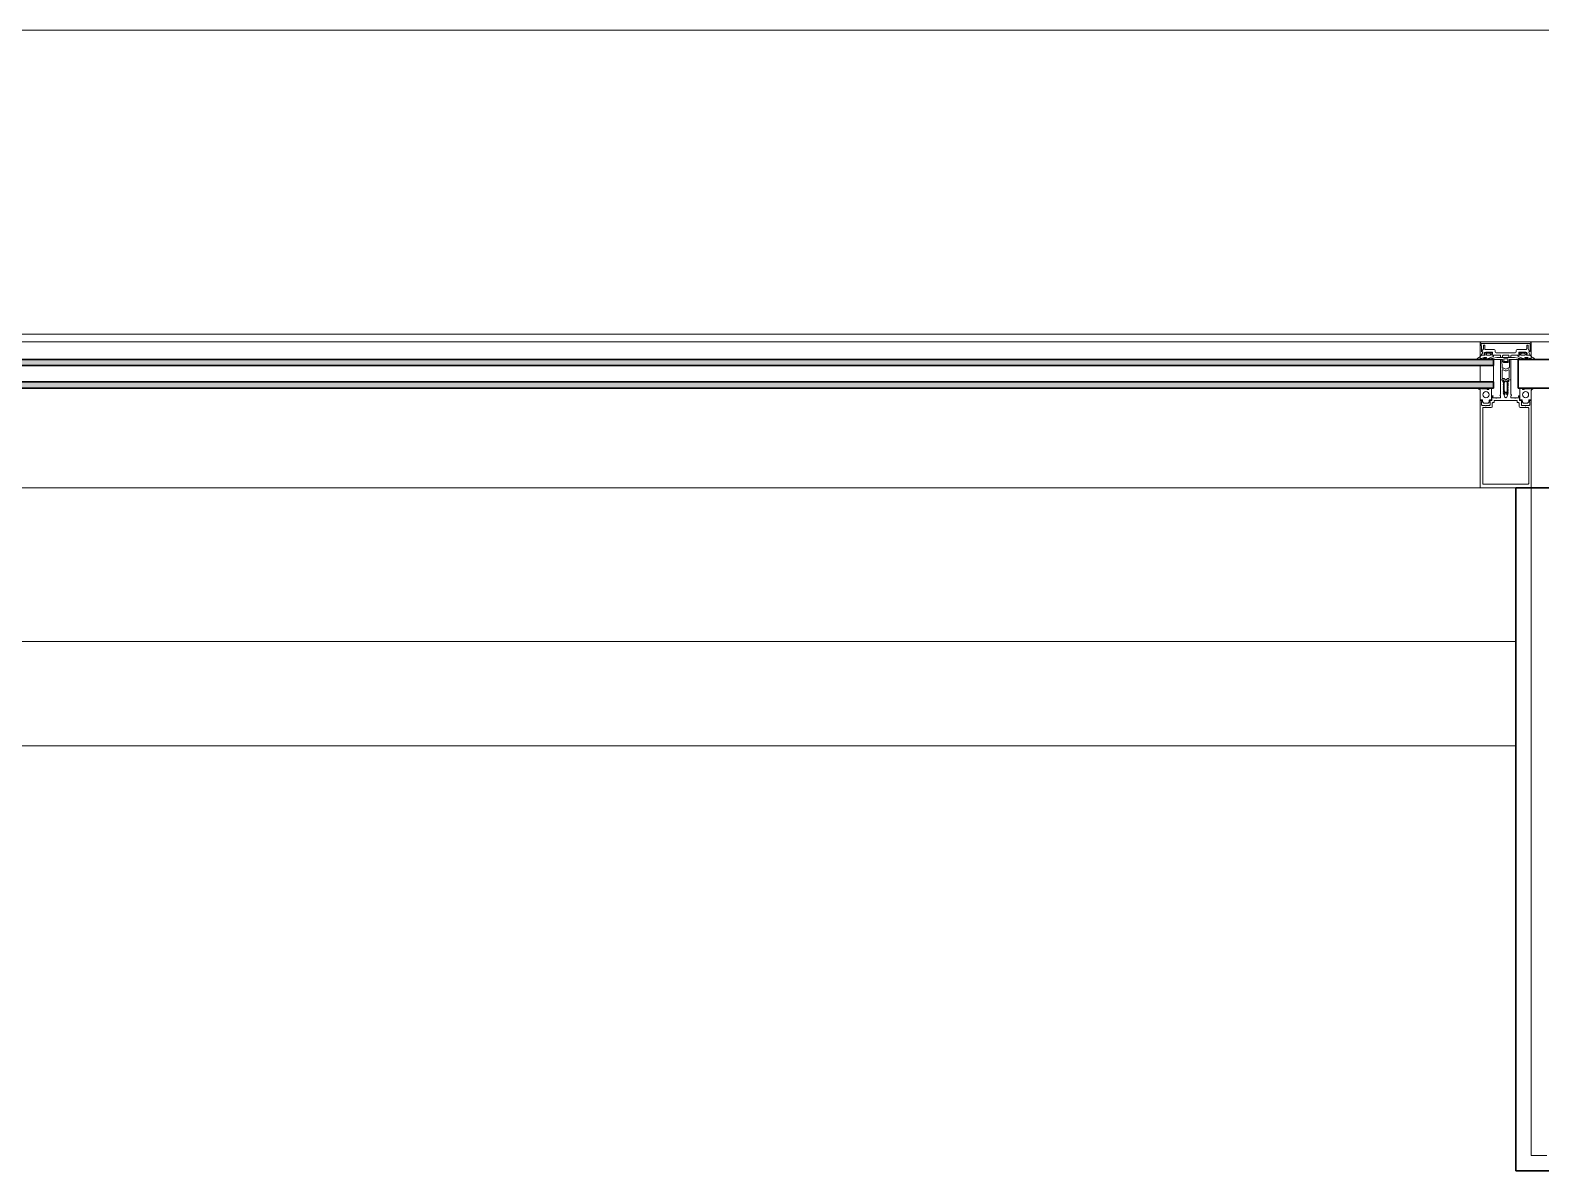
# Model space of a CAD drawing. Header units: millimetres. Extents: x 90978 to 295199, y -4084 to 97293.
# Drawn here: x 187110 to 188585, y 33886 to 35000 of the extents above; entities that cross this region are included whole.
import ezdxf

# ---------------------------------------------------------------- set-up
doc = ezdxf.new("R2010")
doc.units = ezdxf.units.MM
doc.header["$MEASUREMENT"] = 0
for name, color, linetype, lineweight in [('CSM-STL-XX-ZZ-M3-A-XXXX-00001_detached _19_04_21__rvt-1-Level 0$0$A-DETL-GENF', 7, 'CONTINUOUS', 9), ('CSM-STL-XX-ZZ-M3-A-XXXX-00001_detached _19_04_21__rvt-1-Level 0$0$A-GLAZ-CURT', 7, 'CONTINUOUS', 9), ('CSM-STL-XX-ZZ-M3-A-XXXX-00001_detached _19_04_21__rvt-1-Level 0$0$A-GLAZ-CWMG', 7, 'CONTINUOUS', 9), ('CSM-STL-XX-ZZ-M3-A-XXXX-00001_detached _19_04_21__rvt-1-Level 0$0$A-WALL', 7, 'CONTINUOUS', 9), ('CSM-STL-XX-ZZ-M3-A-XXXX-00001_detached _19_04_21__rvt-1-Level 0$0$I-WALL', 7, 'CONTINUOUS', 9)]:
    doc.layers.add(name, color=color, linetype=linetype, lineweight=lineweight)

msp = doc.modelspace()

# ---------------------------------------------------------------- hatches: boundary and pattern name
at = {"layer": 'CSM-STL-XX-ZZ-M3-A-XXXX-00001_detached _19_04_21__rvt-1-Level 0$0$A-GLAZ-CURT'}
h = msp.add_hatch(color=256, dxfattribs=at)
h.paths.add_polyline_path([(188538.8, 34650.7), (188538.8, 34656.7), (187062.8, 34656.7), (187062.8, 34650.7), (188398.2, 34650.7)], flags=0)
h.paths.add_polyline_path([(188398.2, 34672.7), (188538.8, 34672.7), (188538.8, 34678.7), (187062.8, 34678.7), (187062.8, 34672.7), (187764.7, 34672.7)], flags=0)

# ---------------------------------------------------------------- linework, layer by layer
at = {"layer": 'CSM-STL-XX-ZZ-M3-A-XXXX-00001_detached _19_04_21__rvt-1-Level 0$0$A-DETL-GENF'}
for p, q in [((188527.3, 34695.7), (188574.3, 34695.7)), ((188525.8, 34683.2), (188525.8, 34694.2)), ((188526.7, 34682.7), (188526.3, 34682.7)), ((188526.8, 34693.7), (188526.8, 34692.4)), ((188528.4, 34685.6), (188526.9, 34683)), ((188528.2, 34685.6), (188526.9, 34682.8)), ((188527, 34692), (188527, 34686.6)), ((188527, 34682.7), (188529.9, 34682.7)), ((188527.1, 34686.4), (188528.2, 34685.8)), ((188527.2, 34682.7), (188530.5, 34682.7)), ((188528, 34694.2), (188527.3, 34694.2)), ((188529, 34689), (188527.6, 34686.6)), ((188527.6, 34686.3), (188528.3, 34685.9)), ((188570.1, 34694.2), (188528, 34694.2)), ((188529, 34692.2), (188529, 34689.3)), ((188529.8, 34692.7), (188529.5, 34692.7)), ((188529.8, 34683.9), (188529.8, 34684.4)), ((188530.5, 34683.8), (188530, 34683.7)), ((188530, 34680), (188532.1, 34680.3)), ((188530.3, 34688.9), (188530.3, 34692.2)), ((188530.3, 34684.4), (188531.8, 34685.7)), ((188532, 34680.5), (188530.3, 34680.5)), ((188530.7, 34683.8), (188530.5, 34683.8)), ((188530.7, 34682.9), (188530.7, 34683.8)), ((188539.5, 34688.4), (188530.8, 34688.4)), ((188531.3, 34685.9), (188537.5, 34685.9)), ((188531.8, 34685.7), (188536, 34685.7)), ((188531.9, 34684.2), (188531.9, 34683.2)), ((188535.4, 34684.7), (188532.4, 34684.7)), ((188532.4, 34682.7), (188535.4, 34682.7)), ((188538.6, 34681.6), (188534.7, 34680)), ((188535, 34679.3), (188542.2, 34680.6)), ((188535.9, 34683.2), (188535.9, 34684.2)), ((188536, 34685.7), (188537.5, 34684.4)), ((188537.2, 34683.8), (188537.2, 34682.9)), ((188537.4, 34683.8), (188537.2, 34683.8)), ((188537.8, 34683.7), (188537.4, 34683.8)), ((188537.4, 34682.7), (188538.9, 34682.7)), ((188538, 34685.4), (188538, 34683.9)), ((188538, 34682.7), (188545.3, 34682.7)), ((188538.9, 34682.7), (188538.9, 34682.1)), ((188540.5, 34686.2), (188540.5, 34687.4)), ((188550.8, 34685.2), (188541.5, 34685.2)), ((188544, 34680.7), (188550.8, 34680.7)), ((188545.8, 34682.2), (188545.8, 34681.2)), ((188546.3, 34680.7), (188547.2, 34680.7)), ((188547.7, 34681.2), (188547.7, 34682.2)), ((188548.2, 34682.7), (188550.5, 34682.7)), ((188560.1, 34685.2), (188550.8, 34685.2)), ((188550.8, 34680.7), (188557.7, 34680.7)), ((188551.1, 34682.7), (188553.4, 34682.7)), ((188553.9, 34682.2), (188553.9, 34681.2)), ((188554.4, 34680.7), (188555.3, 34680.7)), ((188555.8, 34681.2), (188555.8, 34682.2)), ((188556.3, 34682.7), (188563.7, 34682.7)), ((188559.4, 34680.6), (188566.6, 34679.3)), ((188561.1, 34687.4), (188561.1, 34686.2)), ((188570.8, 34688.4), (188562.1, 34688.4)), ((188562.7, 34682.7), (188562.7, 34682.1)), ((188564.3, 34682.7), (188562.7, 34682.7)), ((188563, 34681.6), (188566.9, 34680)), ((188563.6, 34683.9), (188563.6, 34685.4)), ((188563.8, 34683.7), (188564.3, 34683.8)), ((188564.1, 34685.9), (188570.3, 34685.9)), ((188565.6, 34685.7), (188564.1, 34684.4)), ((188564.3, 34683.8), (188564.5, 34683.8)), ((188564.5, 34683.8), (188564.5, 34682.9)), ((188569.8, 34685.7), (188565.6, 34685.7)), ((188565.7, 34683.2), (188565.7, 34684.2)), ((188566.2, 34684.7), (188569.2, 34684.7)), ((188569.2, 34682.7), (188566.2, 34682.7)), ((188569.6, 34680.5), (188571.4, 34680.5)), ((188571.7, 34680), (188569.6, 34680.3)), ((188569.7, 34684.2), (188569.7, 34683.2)), ((188571.3, 34684.4), (188569.8, 34685.7)), ((188574.3, 34694.2), (188570.1, 34694.2)), ((188571, 34683.8), (188571.2, 34683.8)), ((188571, 34682.9), (188571, 34683.8)), ((188571.2, 34683.8), (188571.6, 34683.7)), ((188574.4, 34682.7), (188571.2, 34682.7)), ((188571.3, 34692.2), (188571.3, 34688.9)), ((188572.1, 34692.7), (188571.8, 34692.7)), ((188571.8, 34684.4), (188571.8, 34683.9)), ((188571.8, 34682.7), (188574.6, 34682.7)), ((188572.6, 34689.3), (188572.6, 34692.2)), ((188574.1, 34686.6), (188572.7, 34689)), ((188573.3, 34685.9), (188574, 34686.3)), ((188574.8, 34683), (188573.3, 34685.6)), ((188574.8, 34682.8), (188573.4, 34685.6)), ((188573.5, 34685.8), (188574.5, 34686.3)), ((188574.6, 34686.5), (188574.6, 34692)), ((188574.8, 34692.4), (188574.8, 34693.7)), ((188575.3, 34682.7), (188575, 34682.7)), ((188575.8, 34694.2), (188575.8, 34683.2)), ((188523.6, 34678.7), (188522.7, 34678.7)), ((188529, 34679.2), (188534.2, 34679.2)), ((188545.8, 34678.7), (188529, 34678.7)), ((188547.2, 34678.7), (188545.8, 34678.7)), ((188545.8, 34678.5), (188545.8, 34659.2)), ((188546.9, 34678.7), (188546, 34678.7)), ((188547.1, 34677.8), (188547.6, 34677.8)), ((188547.3, 34670.7), (188547.1, 34677.8)), ((188548.8, 34675.7), (188547.2, 34677)), ((188547.3, 34660.7), (188547.3, 34667.9)), ((188547.4, 34677.6), (188547.6, 34677.6)), ((188547.6, 34677.6), (188547.6, 34678.3)), ((188548.2, 34670.2), (188547.8, 34670.2)), ((188547.8, 34668.4), (188548.2, 34668.4)), ((188548.8, 34678.8), (188548.8, 34677.2)), ((188552.8, 34675.7), (188548.8, 34675.7)), ((188550.8, 34679.3), (188549.3, 34679.3)), ((188549.3, 34676.7), (188552.3, 34676.7)), ((188552.3, 34679.3), (188550.8, 34679.3)), ((188552.8, 34677.2), (188552.8, 34678.8)), ((188554.4, 34677), (188552.8, 34675.7)), ((188553.8, 34670.2), (188553.5, 34670.2)), ((188553.5, 34668.4), (188553.7, 34668.4)), ((188553.7, 34668.4), (188553.8, 34668.4)), ((188554.1, 34678.3), (188554.1, 34677.6)), ((188554.1, 34677.8), (188554.5, 34677.8)), ((188554.1, 34677.6), (188554.3, 34677.6)), ((188554.4, 34671.2), (188554.3, 34670.7)), ((188554.3, 34667.9), (188554.3, 34660.7)), ((188554.5, 34677.8), (188554.4, 34671.2)), ((188555.8, 34678.7), (188554.5, 34678.7)), ((188555.6, 34678.7), (188554.8, 34678.7)), ((188572.6, 34678.7), (188555.8, 34678.7)), ((188555.8, 34668.9), (188555.8, 34678.5)), ((188555.8, 34659.2), (188555.8, 34668.9)), ((188567.5, 34679.2), (188572.6, 34679.2)), ((188578, 34678.7), (188579, 34678.7)), ((188527.1, 34650.7), (188524.7, 34650.7)), ((188527.1, 34650.3), (188527.1, 34650.7)), ((188535.5, 34650.7), (188532.8, 34650.7)), ((188545.8, 34644.8), (188545.8, 34658.2)), ((188546.3, 34658.7), (188548.3, 34658.7)), ((188548.2, 34658.7), (188546.3, 34658.7)), ((188548.3, 34660.2), (188547.8, 34660.2)), ((188547.8, 34657.5), (188548.6, 34656.6)), ((188548.5, 34657.8), (188548, 34657.8)), ((188548.6, 34656.3), (188548.2, 34656)), ((188548.2, 34656), (188548.6, 34655.8)), ((188548.5, 34654.4), (188548.2, 34654.2)), ((188548.2, 34654.2), (188548.6, 34654)), ((188548.6, 34652.7), (188548.2, 34652.4)), ((188548.2, 34652.4), (188548.6, 34652.2)), ((188548.6, 34650.9), (188548.2, 34650.6)), ((188548.2, 34650.6), (188548.6, 34650.4)), ((188548.5, 34654.1), (188548.6, 34653.8)), ((188548.5, 34651.4), (188548.6, 34651.1)), ((188548.6, 34653.8), (188548.7, 34652.8)), ((188548.6, 34652.2), (188548.6, 34651.8)), ((188548.6, 34651.1), (188548.7, 34652)), ((188548.7, 34658.2), (188548.7, 34658)), ((188548.7, 34655.6), (188548.7, 34654.5)), ((188550.7, 34658.5), (188549.8, 34659.5)), ((188551.8, 34659.5), (188551, 34658.5)), ((188552.9, 34658), (188552.9, 34658.2)), ((188552.9, 34655.5), (188552.9, 34656.3)), ((188552.9, 34654.7), (188553, 34653.8)), ((188552.9, 34651.9), (188552.9, 34652.9)), ((188552.9, 34650.1), (188553, 34651.1)), ((188553.4, 34655.1), (188553, 34655.4)), ((188553, 34654.9), (188553.4, 34655.1)), ((188553, 34653.8), (188553.2, 34654.1)), ((188553.4, 34653.3), (188553, 34653.6)), ((188553, 34653.1), (188553.4, 34653.3)), ((188553, 34651.8), (188553, 34652.2)), ((188553.4, 34651.5), (188553, 34651.8)), ((188553, 34651.3), (188553.4, 34651.5)), ((188553, 34651.1), (188553.2, 34651.4)), ((188553.6, 34657.8), (188553.1, 34657.8)), ((188553.1, 34656.7), (188553.8, 34657.4)), ((188553.8, 34660.2), (188553.4, 34660.2)), ((188553.4, 34658.7), (188555.3, 34658.7)), ((188555.3, 34658.7), (188553.4, 34658.7)), ((188553.8, 34657.4), (188553.8, 34657.6)), ((188555.8, 34658.2), (188555.8, 34644.8)), ((188566.1, 34650.7), (188568.9, 34650.7)), ((188574.5, 34650.7), (188577, 34650.7)), ((188574.5, 34650.3), (188574.5, 34650.7)), ((188525.8, 34648.3), (188525.8, 34639.1)), ((188525.8, 34639.1), (188527.8, 34639.1)), ((188525.8, 34626.1), (188525.8, 34638.2)), ((188526.3, 34638.7), (188527.4, 34638.7)), ((188527.3, 34637.5), (188527.3, 34634.2)), ((188529.5, 34636.1), (188527.4, 34637.9)), ((188528.1, 34637.7), (188527.5, 34637.7)), ((188529.1, 34649.8), (188527.6, 34649.8)), ((188528.2, 34638.1), (188527.6, 34638.1)), ((188527.9, 34637.5), (188529.5, 34636.1)), ((188528.2, 34638.1), (188528.2, 34638.7)), ((188529.5, 34636.1), (188533.5, 34636.1)), ((188531.4, 34650.1), (188530.1, 34650.1)), ((188532.8, 34649.7), (188534.2, 34649.7)), ((188534.2, 34649.2), (188533.3, 34649.2)), ((188533.5, 34636.1), (188535.5, 34637.9)), ((188534.7, 34638.1), (188534.7, 34638.7)), ((188534.7, 34638.1), (188535.3, 34638.1)), ((188535.3, 34637.7), (188534.7, 34637.7)), ((188535.1, 34639.1), (188537, 34639.1)), ((188535.5, 34638.7), (188537.1, 34638.7)), ((188535.5, 34634.2), (188535.5, 34637.5)), ((188537, 34639.1), (188537, 34649.2)), ((188537.3, 34638.9), (188537.3, 34642.4)), ((188537.4, 34642.6), (188537.7, 34643.1)), ((188537.7, 34636), (188537.7, 34632.7)), ((188538.1, 34642.1), (188538.1, 34641.4)), ((188538.4, 34642.6), (188538.2, 34642.4)), ((188539, 34636.5), (188538.2, 34636.5)), ((188538.3, 34641.2), (188541.3, 34641.2)), ((188539.5, 34638.2), (188539.5, 34637)), ((188545.4, 34638.7), (188540, 34638.7)), ((188541.9, 34641.2), (188545.6, 34641.2)), ((188545.3, 34643.7), (188545.8, 34644.6)), ((188545.6, 34643.4), (188545.4, 34643.4)), ((188550.8, 34638.7), (188545.4, 34638.7)), ((188545.8, 34641.4), (188545.8, 34643.2)), ((188548.6, 34649.1), (188548.2, 34648.8)), ((188548.2, 34648.8), (188548.6, 34648.6)), ((188548.6, 34647.3), (188548.2, 34647)), ((188548.2, 34647), (188548.6, 34646.8)), ((188548.6, 34645.5), (188548.2, 34645.2)), ((188548.2, 34645.2), (188548.6, 34645)), ((188548.7, 34650.2), (188548.7, 34649.2)), ((188548.7, 34648.4), (188548.7, 34647.4)), ((188548.7, 34646.6), (188548.8, 34645.6)), ((188548.8, 34645.6), (188549.6, 34644.3)), ((188548.8, 34644.6), (188549.9, 34641.8)), ((188550, 34644.6), (188549.6, 34645.4)), ((188549.8, 34645.7), (188551.9, 34645.7)), ((188550.8, 34646.7), (188550, 34646.7)), ((188551.7, 34646.7), (188550.8, 34646.7)), ((188561.6, 34638.7), (188550.8, 34638.7)), ((188552, 34645.4), (188551.6, 34644.6)), ((188551.8, 34641.8), (188552.9, 34644.6)), ((188552.1, 34644.3), (188552.8, 34645.6)), ((188552.8, 34645.6), (188552.9, 34644.8)), ((188552.9, 34648.3), (188552.9, 34649.3)), ((188552.9, 34646.5), (188552.9, 34647.5)), ((188553.4, 34649.7), (188553, 34650)), ((188553, 34649.5), (188553.4, 34649.7)), ((188553.4, 34647.9), (188553, 34648.2)), ((188553, 34647.7), (188553.4, 34647.9)), ((188553.4, 34646.1), (188553, 34646.4)), ((188553, 34645.9), (188553.4, 34646.1)), ((188555.8, 34643.2), (188555.8, 34641.4)), ((188555.9, 34644.6), (188556.4, 34643.7)), ((188556.2, 34643.4), (188556, 34643.4)), ((188556, 34641.2), (188559.8, 34641.2)), ((188560.4, 34641.2), (188563.3, 34641.2)), ((188562.1, 34637), (188562.1, 34638.2)), ((188563.4, 34636.5), (188562.6, 34636.5)), ((188563.4, 34642.4), (188563.3, 34642.6)), ((188563.5, 34641.4), (188563.5, 34642.1)), ((188563.9, 34632.7), (188563.9, 34636)), ((188564, 34643.1), (188564.2, 34642.6)), ((188564.3, 34642.4), (188564.3, 34638.9)), ((188564.5, 34638.7), (188566.2, 34638.7)), ((188564.6, 34639.1), (188564.6, 34649.2)), ((188566.5, 34639.1), (188564.6, 34639.1)), ((188568.2, 34636.1), (188566.1, 34637.8)), ((188566.1, 34637.5), (188566.1, 34634.2)), ((188566.9, 34638.1), (188566.3, 34638.1)), ((188566.9, 34637.7), (188566.3, 34637.7)), ((188566.9, 34638.1), (188566.9, 34638.7)), ((188568.9, 34649.7), (188567.5, 34649.7)), ((188567.5, 34649.2), (188568.4, 34649.2)), ((188572.2, 34636.1), (188568.2, 34636.1)), ((188570.2, 34650.1), (188571.5, 34650.1)), ((188572.2, 34636.1), (188574.2, 34637.8)), ((188573.8, 34637.5), (188572.2, 34636.1)), ((188572.6, 34649.8), (188574, 34649.8)), ((188573.4, 34638.1), (188573.4, 34638.7)), ((188573.4, 34638.1), (188574, 34638.1)), ((188574.1, 34637.7), (188573.5, 34637.7)), ((188575.8, 34639.1), (188573.8, 34639.1)), ((188574.3, 34638.7), (188575.3, 34638.7)), ((188574.3, 34634.2), (188574.3, 34637.5)), ((188575.8, 34648.3), (188575.8, 34639.1)), ((188575.8, 34638.2), (188575.8, 34626.1)), ((188525.8, 34564.9), (188525.8, 34626.1)), ((188527.8, 34633.7), (188531.1, 34633.7)), ((188528.3, 34631.2), (188528.3, 34626.1)), ((188528.3, 34626.1), (188528.3, 34564.9)), ((188536.7, 34631.7), (188528.8, 34631.7)), ((188531.7, 34633.7), (188535, 34633.7)), ((188572.8, 34631.7), (188564.9, 34631.7)), ((188566.6, 34633.7), (188569.9, 34633.7)), ((188570.5, 34633.7), (188573.8, 34633.7)), ((188573.3, 34626.1), (188573.3, 34631.2)), ((188573.3, 34564.9), (188573.3, 34626.1)), ((188575.8, 34564.9), (188575.8, 34626.1)), ((188525.8, 34564.9), (188525.8, 34554.2)), ((188528.3, 34557.5), (188528.3, 34564.9)), ((188573.3, 34564.9), (188573.3, 34557.5)), ((188575.8, 34554.2), (188575.8, 34564.9)), ((188526.8, 34553.2), (188574.8, 34553.2)), ((188572.8, 34557), (188528.8, 34557))]:
    msp.add_line(p, q, dxfattribs=at)
for centre in [(188531.5, 34644.2), (188570.2, 34644.2)]:
    msp.add_circle(centre, 3, dxfattribs=at)
for centre, radius, start, end in [((188527.3, 34694.2), 1.5, 90, 180), ((188574.3, 34694.2), 1.5, 0, 90), ((188524.2, 34678.1), 2, 109.948, 151.0662), ((188521.1, 34686.6), 7, 289.948, 324.4239), ((188513.4, 34723.5), 46, 283.3207, 290.1437), ((188526.3, 34683.2), 0.5, 180, 270), ((188526.7, 34682.9), 0.2, 270, 333.4345), ((188527.3, 34693.7), 0.5, 90, 180), ((188527, 34692.4), 0.2, 180, 240.0066), ((188527, 34682.9), 0.2, 149.2563, 270), ((188527.2, 34682.2), 0.5, 90, 144.4239), ((188526.8, 34692), 0.2, 0, 60.0066), ((188527.2, 34686.6), 0.2, 180, 239.9992), ((188527.7, 34686.5), 0.2, 150, 240), ((188528.1, 34685.7), 0.2, 333.4345, 59.9992), ((188528.2, 34685.7), 0.2, 329.2563, 60), ((188529.5, 34692.2), 0.5, 90, 180), ((188528.5, 34689.3), 0.5, 330, 0), ((188530.3, 34677.5), 3, 90, 110.1437), ((188530.1, 34679.6), 0.4, 111.8287, 270), ((188529.8, 34692.2), 0.5, 0, 90), ((188531.3, 34684.4), 1.5, 90, 180), ((188530, 34683.9), 0.2, 180, 270), ((188529.9, 34683.7), 1, 270, 345.5225), ((188530.5, 34684.1), 0.3, 132, 259.9999), ((188530.8, 34688.9), 0.5, 180, 270), ((188530.5, 34682.9), 0.2, 270, 0), ((188530.6, 34683.5), 0.2, 345.5225, 89.9999), ((188532.4, 34684.2), 0.5, 90, 180), ((188532.4, 34683.2), 0.5, 180, 224.9999), ((188532, 34680.4), 0.1, 291.8289, 90), ((188532.4, 34683.2), 0.5, 225, 270), ((188531, 34687.8), 8.63, 279.8385, 295.5769), ((188535.4, 34684.2), 0.5, 0, 90), ((188535.4, 34683.2), 0.5, 270, 0), ((188537.2, 34683.5), 0.2, 90.0001, 194.4775), ((188538, 34683.7), 1, 194.4775, 270), ((188537.4, 34682.9), 0.2, 180, 270), ((188537.3, 34684.1), 0.3, 280, 48), ((188537.5, 34685.4), 0.5, 0, 90), ((188537.8, 34683.9), 0.2, 270, 0), ((188538.4, 34682.1), 0.5, 292.0362, 0), ((188539.5, 34687.4), 1, 0, 90), ((188541.5, 34686.2), 1, 180, 270), ((188544, 34670.7), 10, 90, 100), ((188545.3, 34682.2), 0.5, 0, 90), ((188546.3, 34681.2), 0.5, 180, 270), ((188547.2, 34681.2), 0.5, 270, 0), ((188548.2, 34682.2), 0.5, 90, 180), ((188550.8, 34682.7), 0.3, 90, 180), ((188550.8, 34682.7), 0.3, 360, 90), ((188553.4, 34682.2), 0.5, 0, 90), ((188554.4, 34681.2), 0.5, 180, 270), ((188555.3, 34681.2), 0.5, 270, 0), ((188556.3, 34682.2), 0.5, 90, 180), ((188557.7, 34670.7), 10, 80, 90), ((188560.1, 34686.2), 1, 270, 0), ((188562.1, 34687.4), 1, 90, 180), ((188563.2, 34682.1), 0.5, 180, 247.9638), ((188564.1, 34685.4), 0.5, 90, 180), ((188563.8, 34683.9), 0.2, 180, 270), ((188563.7, 34683.7), 1, 270, 345.5225), ((188564.3, 34684.1), 0.3, 132, 259.9999), ((188564.3, 34682.9), 0.2, 270, 0), ((188564.4, 34683.5), 0.2, 345.5225, 89.9999), ((188566.2, 34684.2), 0.5, 90, 180), ((188566.2, 34683.2), 0.5, 180, 270), ((188570.7, 34687.8), 8.63, 244.4231, 260.1615), ((188569.2, 34684.2), 0.5, 0, 90), ((188569.2, 34683.2), 0.5, 270, 315), ((188569.6, 34680.4), 0.1, 90, 248.1714), ((188569.2, 34683.2), 0.5, 315, 0), ((188570.3, 34684.4), 1.5, 0, 90), ((188570.8, 34688.9), 0.5, 270, 0), ((188571, 34683.5), 0.2, 90.0001, 194.4775), ((188571.8, 34683.7), 1, 194.4775, 270), ((188571.2, 34682.9), 0.2, 180, 270), ((188571.1, 34684.1), 0.3, 280, 48), ((188571.8, 34692.2), 0.5, 90, 180), ((188571.4, 34677.5), 3, 69.8563, 90), ((188571.5, 34679.6), 0.4, 270, 68.1713), ((188571.6, 34683.9), 0.2, 270, 0), ((188572.1, 34692.2), 0.5, 0, 90), ((188588.3, 34723.5), 46, 249.8563, 256.6793), ((188573.1, 34689.3), 0.5, 180, 210), ((188573.4, 34685.7), 0.2, 120, 210.7437), ((188573.6, 34685.6), 0.2, 116.565, 206.565), ((188573.9, 34686.5), 0.2, 300, 30), ((188574.3, 34693.7), 0.5, 0, 90), ((188574.4, 34682.2), 0.5, 35.5761, 90), ((188574.4, 34686.5), 0.2, 296.565, 0), ((188574.8, 34692), 0.2, 120, 180), ((188574.6, 34682.9), 0.2, 270, 30.7437), ((188574.6, 34692.4), 0.2, 300, 0), ((188575, 34682.9), 0.2, 206.565, 270), ((188580.5, 34686.6), 7, 215.5761, 250.052), ((188575.3, 34683.2), 0.5, 270, 0), ((188577.5, 34678.1), 2, 28.9338, 70.052), ((188522.7, 34679), 0.25, 151.0662, 270), ((188523.6, 34680.2), 1.5, 270, 283.3207), ((188529, 34679), 0.2, 90, 180), ((188529, 34678.9), 0.2, 180, 270), ((188531, 34687.8), 8.63, 264.1001, 279.8385), ((188534.2, 34684.2), 5, 270, 280), ((188546, 34678.5), 0.2, 90, 180), ((188546.9, 34677.8), 0.9, 16.6016, 90), ((188547.4, 34677.3), 0.3, 100.0001, 230), ((188547.2, 34678.3), 0.4, 0, 90), ((188547.8, 34670.7), 0.5, 181.5074, 270), ((188547.8, 34667.9), 0.5, 90, 180), ((188547.6, 34678), 0.2, 270, 0), ((188548.2, 34668.2), 2, 48.5904, 90), ((188548.2, 34666.4), 2, 48.5904, 90), ((188549.3, 34678.8), 0.5, 90, 180), ((188549.3, 34677.2), 0.5, 180, 270), ((188550.8, 34671.2), 2, 228.5904, 270.0043), ((188550.8, 34669.4), 2, 228.5904, 270.0043), ((188550.8, 34671.2), 2, 270.0042, 311.4097), ((188550.8, 34669.4), 2, 270.0042, 311.4097), ((188553.5, 34668.2), 2, 90, 131.4097), ((188553.5, 34666.4), 2, 90, 131.4097), ((188552.3, 34678.8), 0.5, 0, 90), ((188552.3, 34677.2), 0.5, 270, 0), ((188553.8, 34670.7), 0.5, 270, 358.4904), ((188553.8, 34667.9), 0.5, 0, 90), ((188554.8, 34677.8), 0.9, 90, 163.3984), ((188554.1, 34678), 0.2, 180, 270), ((188554.5, 34678.3), 0.4, 90, 180), ((188554.2, 34677.3), 0.3, 310, 79.9999), ((188555.6, 34678.5), 0.2, 0, 90), ((188567.5, 34684.2), 5, 260, 270), ((188570.7, 34687.8), 8.63, 260.1615, 275.8999), ((188572.6, 34679), 0.2, 360, 90), ((188572.6, 34678.9), 0.2, 270, 0), ((188578, 34680.2), 1.5, 256.6793, 270), ((188579, 34679), 0.25, 270, 28.9338), ((188524.7, 34650.2), 0.5, 90, 260.6077), ((188532.8, 34650.2), 0.5, 90, 270), ((188535.5, 34649.2), 1.5, 0, 90), ((188546.3, 34659.2), 0.5, 180, 270), ((188546.3, 34658.2), 0.5, 90, 180), ((188547.8, 34660.7), 0.5, 180, 270), ((188548, 34657.6), 0.2, 90, 180), ((188548.2, 34658.2), 0.5, 0, 90), ((188548.3, 34658.2), 2, 40, 90), ((188548.3, 34658.2), 0.5, 356.762, 90), ((188548.6, 34654.2), 0.2, 119.9999, 179.9992), ((188548.6, 34651.5), 0.2, 120, 180), ((188548.5, 34658), 0.2, 270, 0), ((188548.5, 34656.4), 0.2, 300.0001, 21.156), ((188548.5, 34655.6), 0.2, 0, 60), ((188548.5, 34654.6), 0.2, 300, 360), ((188548.5, 34653.8), 0.2, 0, 60), ((188654.4, 34652.2), 105.7, 179.144, 180), ((188548.5, 34652.8), 0.2, 300.0001, 360), ((188548.5, 34652), 0.2, 0, 60), ((188654.4, 34652.2), 105.7, 180.6016, 183.5774), ((188548.5, 34651), 0.2, 300.0001, 360), ((188548.5, 34650.2), 0.2, 0, 60), ((188654.4, 34652.2), 105.7, 176.762, 178.7834), ((188654.4, 34652.2), 105, 177.3127, 182.7418), ((188549.6, 34657.1), 0.2, 51.4193, 177.3127), ((188550.8, 34658.6), 1.7, 231.4193, 270.0001), ((188550.8, 34658.6), 0.2, 220, 270.0002), ((188550.8, 34658.6), 0.2, 269.9998, 320), ((188550.8, 34658.6), 1.7, 269.9999, 308.5808), ((188553.4, 34658.2), 2, 90, 140), ((188552, 34657.1), 0.2, 65.6341, 128.5808), ((188552, 34657.1), 0.2, 2.6873, 65.6339), ((188447.3, 34652.2), 105, 357.2582, 2.6873), ((188447.3, 34652.2), 105.7, 356.4226, 359.3983), ((188553.4, 34658.2), 0.5, 90, 180), ((188553.4, 34658.2), 0.5, 90, 183.2381), ((188447.3, 34652.2), 105.7, 1.2165, 3.2381), ((188553.1, 34658), 0.2, 180, 270), ((188553.4, 34656.3), 0.5, 135, 180), ((188553.1, 34655.5), 0.2, 180, 239.9999), ((188553.1, 34654.7), 0.2, 120, 180), ((188553.1, 34653.7), 0.2, 180, 239.9999), ((188553.1, 34652.9), 0.2, 120, 180), ((188553.1, 34651.9), 0.2, 180, 239.656), ((188553.1, 34651.1), 0.2, 120, 180), ((188447.3, 34652.2), 105.7, 0, 0.856), ((188553, 34654.2), 0.2, 359.9994, 59.9994), ((188553, 34651.5), 0.2, 0, 60), ((188553.6, 34657.6), 0.2, 360, 90), ((188553.8, 34660.7), 0.5, 270, 315), ((188553.8, 34660.7), 0.5, 315, 0), ((188555.3, 34659.2), 0.5, 270, 0), ((188555.3, 34658.2), 0.5, 0, 90), ((188566.1, 34649.2), 1.5, 90, 180), ((188568.9, 34650.2), 0.5, 270, 90), ((188577, 34650.2), 0.5, 279.3923, 90), ((188524.3, 34648.3), 1.5, 0, 80.6077), ((188526.3, 34638.2), 0.5, 90, 180), ((188527.6, 34650.3), 0.5, 180, 270), ((188527.5, 34637.5), 0.2, 90, 180), ((188527.4, 34637.7), 1, 14.4775, 90), ((188527.6, 34637.9), 0.2, 90, 190.8411), ((188527.8, 34638.7), 0.4, 0, 90), ((188527.8, 34638.7), 0.4, 0, 90), ((188528.1, 34637.9), 0.2, 270, 14.4775), ((188530.1, 34648.1), 2, 90, 121.7883), ((188531.4, 34648.1), 2, 37.4952, 90), ((188533.3, 34649.5), 0.3, 217.4952, 270), ((188534.2, 34649.5), 0.25, 270, 90), ((188535.5, 34637.7), 1, 90, 165.5225), ((188534.7, 34637.9), 0.2, 165.5225, 270), ((188535.1, 34638.7), 0.4, 90, 180), ((188535.3, 34637.9), 0.2, 349.1589, 90), ((188535.3, 34637.5), 0.2, 0, 90), ((188537.1, 34638.9), 0.2, 270, 0), ((188537.8, 34642.4), 0.5, 144.9999, 180), ((188538, 34642.8), 0.4, 90, 144.9999), ((188538.2, 34636), 0.5, 90, 180), ((188538, 34642.8), 0.4, 325, 90), ((188538.6, 34642.1), 0.5, 145, 180), ((188538.3, 34641.4), 0.2, 180, 270), ((188539, 34637), 0.5, 270, 0), ((188540, 34638.2), 0.5, 90, 180), ((188541.6, 34641.2), 0.3, 180, 0), ((188545.4, 34643.6), 0.2, 150, 270), ((188545.6, 34643.2), 0.2, 0, 90), ((188545.6, 34641.4), 0.2, 270, 0), ((188545.3, 34644.8), 0.5, 330, 0), ((188548.5, 34649.2), 0.2, 300.0001, 0), ((188548.5, 34648.4), 0.2, 0, 60), ((188548.5, 34647.4), 0.2, 300.0001, 0), ((188548.5, 34646.6), 0.2, 0, 60), ((188548.5, 34645.6), 0.2, 300.0001, 360), ((188548.5, 34644.8), 0.2, 0.0002, 60), ((188549.2, 34644.8), 0.5, 180.0003, 202.5), ((188550, 34647.2), 0.5, 182.7418, 270), ((188549.8, 34645.5), 0.2, 90, 205), ((188549.8, 34644.5), 0.25, 210, 270.0001), ((188549.8, 34644.5), 0.25, 270, 0), ((188550.8, 34642.2), 1, 202.5, 270), ((188550.8, 34642.2), 1, 270, 337.5), ((188551.9, 34644.5), 0.25, 180, 270), ((188551.7, 34647.2), 0.5, 270, 357.2582), ((188551.9, 34645.5), 0.2, 335, 90), ((188551.9, 34644.5), 0.25, 270.0001, 330), ((188553.1, 34650.1), 0.2, 180, 239.9999), ((188553.1, 34649.3), 0.2, 120, 180), ((188553.1, 34648.3), 0.2, 180, 239.9999), ((188553.1, 34647.5), 0.2, 120, 180), ((188553.1, 34646.5), 0.2, 180, 239.9999), ((188553.1, 34645.7), 0.2, 120, 180), ((188552.4, 34644.8), 0.5, 337.5, 360), ((188556.3, 34644.8), 0.5, 180, 210), ((188556, 34641.4), 0.2, 180, 270), ((188556.2, 34643.6), 0.2, 270, 30), ((188560.1, 34641.2), 0.3, 180, 0), ((188561.6, 34638.2), 0.5, 0, 90), ((188562.6, 34637), 0.5, 180, 270), ((188563.6, 34642.8), 0.4, 90.0002, 214.9998), ((188563.3, 34641.4), 0.2, 270, 0), ((188563, 34642.1), 0.5, 0, 34.9998), ((188563.4, 34636), 0.5, 0, 90), ((188563.6, 34642.8), 0.4, 35, 90.0002), ((188563.8, 34642.4), 0.5, 0, 35), ((188564.5, 34638.9), 0.2, 180, 270), ((188566.3, 34637.9), 0.2, 90, 190.8411), ((188566.3, 34637.5), 0.2, 90, 180), ((188566.2, 34637.7), 1, 14.4775, 90), ((188566.5, 34638.7), 0.4, 0, 90), ((188566.9, 34637.9), 0.2, 270, 14.4775), ((188567.5, 34649.5), 0.25, 90, 270), ((188568.4, 34649.5), 0.3, 270, 322.5048), ((188570.2, 34648.1), 2, 90, 142.5048), ((188571.5, 34648.1), 2, 58.2117, 90), ((188574.3, 34637.7), 1, 90, 165.5225), ((188573.5, 34637.9), 0.2, 165.5225, 270), ((188573.8, 34638.7), 0.4, 90, 180), ((188573.8, 34638.7), 0.4, 90, 180), ((188574, 34650.3), 0.5, 270, 0), ((188574, 34637.9), 0.2, 349.1589, 90), ((188574.1, 34637.5), 0.2, 0, 90), ((188575.3, 34638.2), 0.5, 0, 90), ((188577.3, 34648.3), 1.5, 99.3923, 180), ((188527.8, 34634.2), 0.5, 180, 270), ((188528.8, 34631.2), 0.5, 90, 180), ((188531.4, 34633.7), 0.3, 180, 0), ((188535, 34634.2), 0.5, 270, 0), ((188536.7, 34632.7), 1, 270, 0), ((188564.9, 34632.7), 1, 180, 270), ((188566.6, 34634.2), 0.5, 180, 270), ((188570.2, 34633.7), 0.3, 180, 0), ((188572.8, 34631.2), 0.5, 0, 90), ((188573.8, 34634.2), 0.5, 270, 0), ((188526.8, 34554.2), 1, 180, 270), ((188528.8, 34557.5), 0.5, 180, 270), ((188572.8, 34557.5), 0.5, 270, 0), ((188574.8, 34554.2), 1, 270, 0)]:
    msp.add_arc(centre, radius, start, end, dxfattribs=at)
at = {"layer": 'CSM-STL-XX-ZZ-M3-A-XXXX-00001_detached _19_04_21__rvt-1-Level 0$0$A-GLAZ-CURT', "lineweight": 30}
for p, q in [((188538.8, 34678.7), (187062.8, 34678.7)), ((187062.8, 34672.7), (188538.8, 34672.7)), ((188538.8, 34672.7), (188538.8, 34678.7)), ((190038.8, 34678.7), (188562.8, 34678.7)), ((188562.8, 34678.7), (188562.8, 34650.7)), ((188538.8, 34656.7), (187062.8, 34656.7)), ((187062.8, 34650.7), (188538.8, 34650.7)), ((188538.8, 34650.7), (188538.8, 34656.7)), ((188562.8, 34650.7), (190038.8, 34650.7))]:
    msp.add_line(p, q, dxfattribs=at)
at = {"layer": 'CSM-STL-XX-ZZ-M3-A-XXXX-00001_detached _19_04_21__rvt-1-Level 0$0$A-GLAZ-CWMG'}
for p, q in [((188525.8, 34695.7), (187075.8, 34695.7)), ((190025.8, 34695.7), (188575.8, 34695.7)), ((188525.8, 34672.7), (188525.8, 34656.7)), ((187075.8, 34553.2), (188525.8, 34553.2))]:
    msp.add_line(p, q, dxfattribs=at)
at = {"layer": 'CSM-STL-XX-ZZ-M3-A-XXXX-00001_detached _19_04_21__rvt-1-Level 0$0$A-GLAZ-CWMG', "lineweight": 20, "extrusion": (0, 0, -1)}
for p, q in [((188575.8, 34695.7), (188525.8, 34695.7)), ((188525.8, 34695.7), (188525.8, 34678.7)), ((188575.8, 34678.7), (188575.8, 34695.7)), ((188525.8, 34678.7), (188538.8, 34678.7)), ((188538.8, 34678.7), (188538.8, 34650.7)), ((188562.8, 34650.7), (188562.8, 34678.7)), ((188562.8, 34678.7), (188575.8, 34678.7)), ((188538.8, 34650.7), (188525.8, 34650.7)), ((188525.8, 34650.7), (188525.8, 34553.2)), ((188575.8, 34650.7), (188562.8, 34650.7)), ((188575.8, 34553.2), (188575.8, 34650.7)), ((188525.8, 34553.2), (188575.8, 34553.2))]:
    msp.add_line(p, q, dxfattribs=at)
at = {"layer": 'CSM-STL-XX-ZZ-M3-A-XXXX-00001_detached _19_04_21__rvt-1-Level 0$0$A-WALL'}
for p, q in [((177049.8, 35000.2), (191309.8, 35000.2)), ((182558.8, 34703.2), (191309.8, 34703.2)), ((191309.8, 34703.2), (182558.8, 34703.2)), ((188575.8, 33901.2), (188575.8, 34553.2)), ((188560.8, 34403.2), (185540.3, 34403.2)), ((188590.8, 33901.2), (188575.8, 33901.2))]:
    msp.add_line(p, q, dxfattribs=at)
at = {"layer": 'CSM-STL-XX-ZZ-M3-A-XXXX-00001_detached _19_04_21__rvt-1-Level 0$0$I-WALL', "lineweight": 30}
for p, q in [((188560.8, 34553.2), (188560.8, 33886.2)), ((188630.8, 34553.2), (188560.8, 34553.2)), ((188560.8, 33886.2), (188575.8, 33886.2)), ((188575.8, 33886.2), (188630.8, 33886.2))]:
    msp.add_line(p, q, dxfattribs=at)
at = {"layer": 'CSM-STL-XX-ZZ-M3-A-XXXX-00001_detached _19_04_21__rvt-1-Level 0$0$I-WALL'}
for p, q in [((185540.3, 34403.2), (188560.8, 34403.2)), ((188560.8, 34301.2), (185540.3, 34301.2))]:
    msp.add_line(p, q, dxfattribs=at)

doc.saveas('drawing.dxf')
